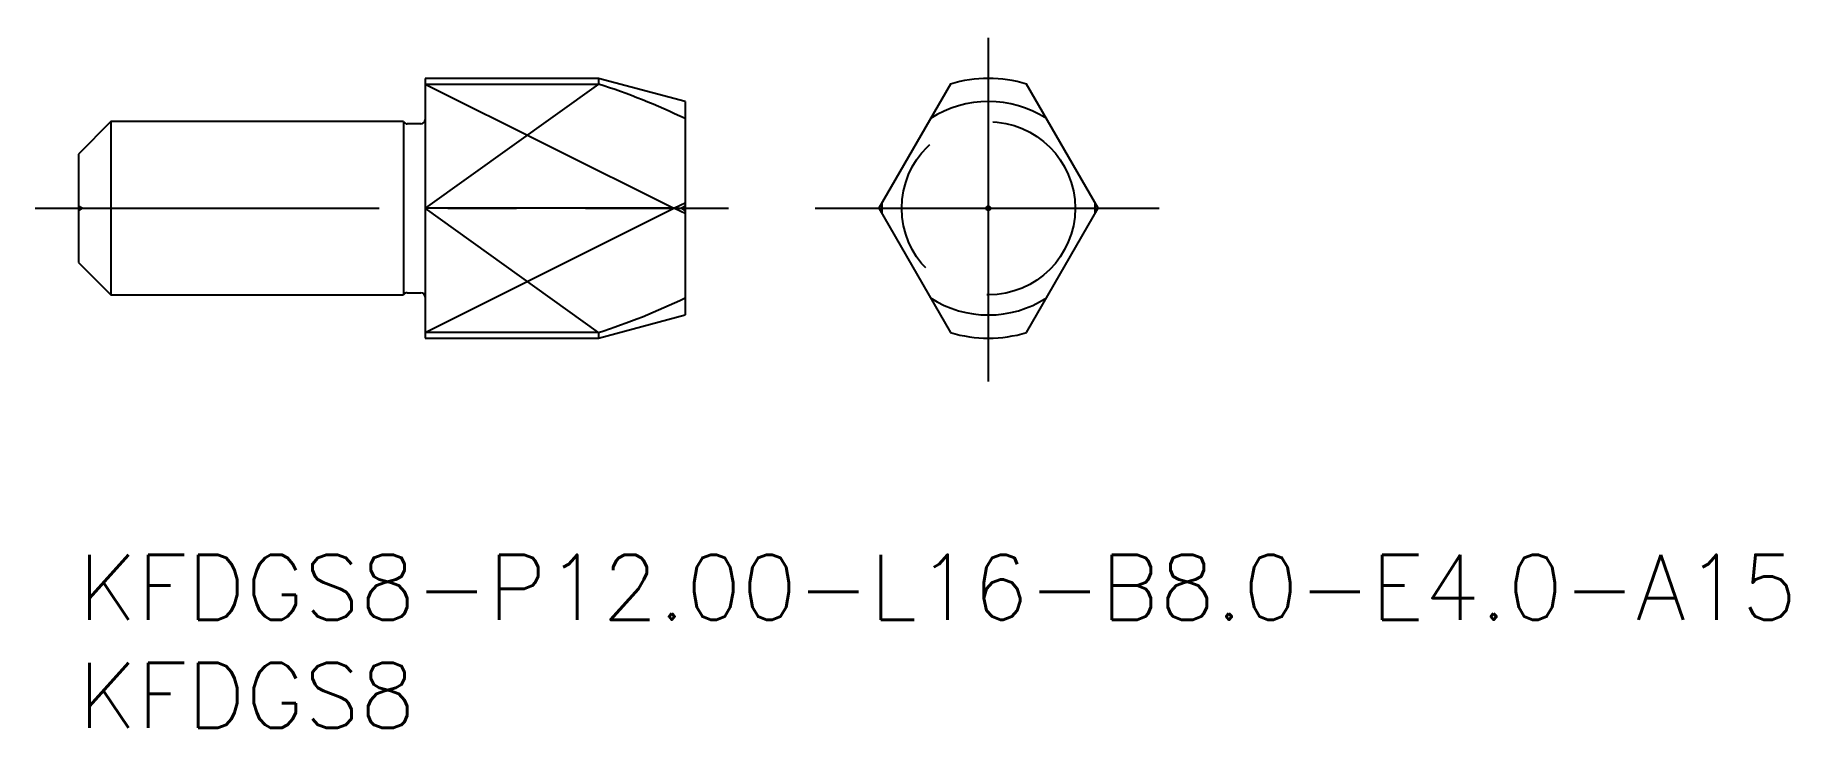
# Model space of a CAD drawing. Extents: x -2 to 78.9, y -8 to 24.
import ezdxf

# ---------------------------------------------------------------- set-up
doc = ezdxf.new("R2010")
doc.units = 0
doc.header["$LTSCALE"] = 0.5
doc.linetypes.add('CENTER', pattern=[50.8, 31.75, -6.35, 6.35, -6.35])
doc.linetypes.add('DASHED', pattern=[19.05, 12.7, -6.35])
for name, color, linetype in [('MSM_CENTER', 1, 'CENTER'), ('MSM_CONTINUOUS', 7, 'CONTINUOUS'), ('MSM_DASHED', 4, 'DASHED'), ('MSM_NARROW', 5, 'CONTINUOUS'), ('MSM_PART_NUMBER', 7, 'CONTINUOUS')]:
    doc.layers.add(name, color=color, linetype=linetype)
doc.styles.get("Standard").update_dxf_attribs({"font": 'txt.shx', "height": 1, "bigfont": 'bigfont.shx'})

# ---------------------------------------------------------------- blocks, each defined once
blk = doc.blocks.new('*U17')
at = {"layer": 'MSM_PART_NUMBER'}
blk.add_text('KFDGS8-P12.00-L16-B8.0-E4.0-A15', height=3, dxfattribs=at).set_placement((0, -3))
blk = doc.blocks.new('*U18')
at = {"layer": 'MSM_PART_NUMBER'}
blk.add_text('KFDGS8', height=3, dxfattribs=at).set_placement((0, -8))

msp = doc.modelspace()

# ---------------------------------------------------------------- linework, layer by layer
at = {"layer": 'MSM_CENTER'}
for p, q in [((42, 8), (42, 24)), ((-2, 16), (30, 16)), ((34, 16), (50, 16))]:
    msp.add_line(p, q, dxfattribs=at)
at = {"layer": 'MSM_CONTINUOUS'}
for p, q in [((24, 22), (16, 22)), ((16, 22), (16, 10)), ((28, 20.928), (24, 22)), ((24, 22), (24, 21.739)), ((16, 21.739), (24, 21.739)), ((40.25, 21.739), (36.937, 16)), ((47.063, 16), (43.75, 21.739)), ((28, 20.928), (28, 11.072)), ((1.5, 20), (0, 18.5)), ((15, 20), (1.5, 20)), ((1.5, 20), (1.5, 12)), ((15, 20), (15, 12)), ((15.8, 19.9), (15.173, 19.9)), ((0, 18.5), (0, 13.5)), ((27.478, 16), (16, 16)), ((36.937, 16), (40.25, 10.261)), ((43.75, 10.261), (47.063, 16)), ((0, 13.5), (1.5, 12)), ((1.5, 12), (15, 12)), ((15.173, 12.1), (15.8, 12.1)), ((24, 10), (28, 11.072)), ((24, 10.261), (16, 10.261)), ((16, 10), (24, 10)), ((24, 10.261), (24, 10))]:
    msp.add_line(p, q, dxfattribs=at)
msp.add_circle((42, 16), 0.1, dxfattribs=at)
for centre, radius, start, end in [((42, 16), 6, 73.04224, 106.95776), ((14.164, -8.672), 31.962, 64.34863, 72.07651), ((42, 16), 4.928, 57.15215, 122.84785), ((15.173, 20.1), 0.2, 210, 270), ((15.8, 20.1), 0.2, 270, 0), ((14.164, 45.057), 31.962, 294.61798, 295.65137), ((42, 16), 4.928, 177.15215, 182.84785), ((42, 16), 4.928, 357.15215, 2.84785), ((14.164, -13.057), 31.962, 64.34863, 65.38202), ((15.173, 11.9), 0.2, 90, 150), ((15.8, 11.9), 0.2, 0, 90), ((14.164, 40.672), 31.962, 287.92349, 295.65137), ((42, 16), 4.928, 237.15215, 302.84785), ((42, 16), 6, 253.04224, 286.95776)]:
    msp.add_arc(centre, radius, start, end, dxfattribs=at)
at = {"layer": 'MSM_DASHED'}
for p, q in [((0.173, 16), (0, 16.1)), ((0, 15.9), (0.173, 16)), ((28, 16.1), (27.827, 16)), ((27.827, 16), (28, 15.9))]:
    msp.add_line(p, q, dxfattribs=at)
msp.add_circle((42, 16), 4, dxfattribs=at)
at = {"layer": 'MSM_NARROW'}
for p, q in [((16, 21.739), (27.478, 16)), ((24, 21.739), (16, 16)), ((16, 10.261), (27.478, 16)), ((24, 10.261), (16, 16))]:
    msp.add_line(p, q, dxfattribs=at)

# ---------------------------------------------------------------- block references
at = {"layer": 'MSM_CONTINUOUS'}
for name in ['*U17', '*U18']:
    msp.add_blockref(name, (0, 0), dxfattribs=at)

doc.saveas('drawing.dxf')
